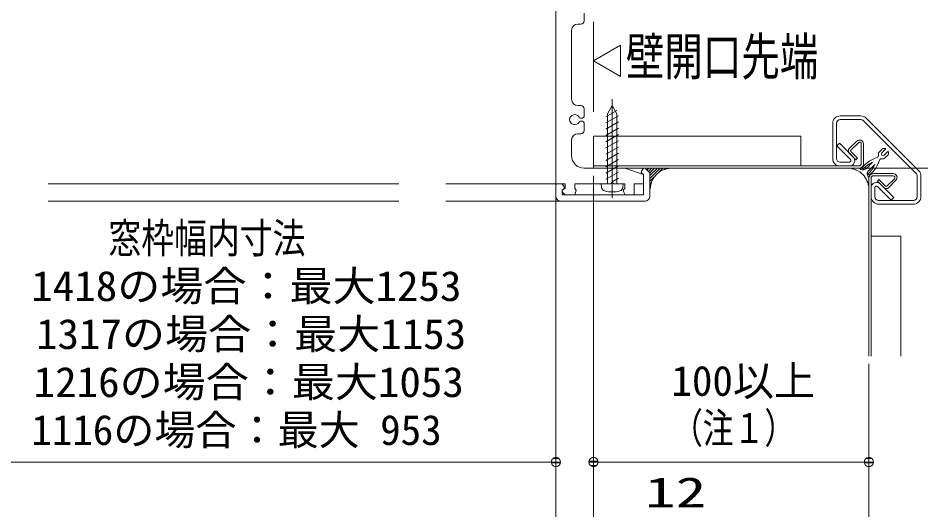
# Model space of a CAD drawing. Units: millimetres on the paper. Extents: x -305 to 305, y -152 to 152.
# Drawn here: x -207.1 to -149.4, y -114.3 to -82.9 of the extents above; entities that cross this region are included whole.
import ezdxf
from ezdxf.enums import TextEntityAlignment as Align

# ---------------------------------------------------------------- set-up
doc = ezdxf.new("R2010")
doc.units = ezdxf.units.MM
doc.linetypes.add('LONG_CHAIN', pattern=[21, 18, -1, 1, -1])
doc.linetypes.add('LONG_DOUBLE_CHAIN', pattern=[21.8, 18, -1, 0.6, -0.6, 0.6, -1])
doc.layers.add('0-1_RV', color=7, linetype='Continuous', lineweight=9)
doc.layers.add('0-3_0', color=7, linetype='Continuous', lineweight=9)
doc.styles.add('ＭＳ ゴシック', font='')
doc.styles.get('ＭＳ ゴシック').set_extended_font_data('MS Gothic')

# ---------------------------------------------------------------- blocks, each defined once
blk = doc.blocks.new('_DOTSMALL')
at = {"layer": '0-3_0'}
for p, q in [((0.0746, 0.1), (-0.0746, 0.1)), ((0.1223, -0.0248), (-0.1223, -0.0248))]:
    blk.add_line(p, q, dxfattribs=at)
for points in [[(0.125, 0), (0.124, 0.0157), (0.1211, 0.0311), (0.1162, 0.046), (0.1095, 0.0602), (0.1011, 0.0735), (0.0911, 0.0856), (0.0797, 0.0963), (0.067, 0.1055), (0.0532, 0.1131), (0.0386, 0.1189), (0.0234, 0.1228), (0.0078, 0.1248), (-0.0078, 0.1248), (-0.0234, 0.1228), (-0.0386, 0.1189), (-0.0532, 0.1131), (-0.067, 0.1055), (-0.0797, 0.0963), (-0.0911, 0.0856), (-0.1011, 0.0735), (-0.1095, 0.0602), (-0.1162, 0.046), (-0.1211, 0.0311), (-0.124, 0.0157), (-0.125, 0), (0, 0)], [(-0.125, 0), (-0.124, -0.0157), (-0.1211, -0.0311), (-0.1162, -0.046), (-0.1095, -0.0602), (-0.1011, -0.0735), (-0.0911, -0.0856), (-0.0797, -0.0963), (-0.067, -0.1055), (-0.0532, -0.1131), (-0.0386, -0.1189), (-0.0234, -0.1228), (-0.0078, -0.1248), (0.0078, -0.1248), (0.0234, -0.1228), (0.0386, -0.1189), (0.0532, -0.1131), (0.067, -0.1055), (0.0797, -0.0963), (0.0911, -0.0856), (0.1011, -0.0735), (0.1095, -0.0602), (0.1162, -0.046), (0.1211, -0.0311), (0.124, -0.0157), (0.125, 0), (0, 0)]]:
    blk.add_lwpolyline(points, close=True, dxfattribs=at)

msp = doc.modelspace()

# ---------------------------------------------------------------- linework, layer by layer
at = {"layer": '0-1_RV'}
for p, q in [((-172.718, -65.37), (-172.718, -93.51)), ((-170.918, -82.61), (-170.918, -83.11)), ((-171.318, -83.31), (-171.118, -83.31)), ((-171.718, -83.71), (-171.718, -88.11)), ((-171.318, -88.51), (-171.118, -88.51)), ((-170.918, -88.71), (-170.918, -89.21)), ((-169.518, -89.221), (-168.818, -88.817)), ((-169.418, -89.03), (-169.118, -88.51)), ((-169.118, -88.51), (-168.818, -89.03)), ((-171.148, -89.31), (-171.018, -89.31)), ((-169.518, -89.621), (-168.718, -89.159)), ((-169.418, -93.51), (-169.418, -89.03)), ((-168.818, -93.51), (-168.818, -89.03)), ((-154.553, -89.171), (-153.231, -89.171)), ((-154.552, -89.411), (-153.231, -89.411)), ((-152.892, -89.311), (-149.533, -92.671)), ((-171.148, -89.51), (-171.018, -89.51)), ((-170.918, -89.61), (-170.918, -90.11)), ((-169.518, -90.021), (-168.718, -89.559)), ((-169.518, -90.421), (-168.718, -89.959)), ((-155.032, -89.65), (-155.032, -91.89)), ((-154.792, -89.651), (-154.792, -91.89)), ((-153.062, -89.481), (-149.703, -92.84)), ((-171.318, -90.31), (-171.118, -90.31)), ((-157.063, -90.47), (-170.318, -90.47)), ((-170.318, -90.47), (-170.318, -92.51)), ((-169.518, -90.821), (-168.718, -90.359)), ((-157.063, -90.47), (-157.063, -92.37)), ((-171.718, -90.71), (-171.718, -91.71)), ((-169.518, -91.221), (-168.718, -90.759)), ((-154.599, -90.913), (-154.769, -91.083)), ((-153.892, -91.96), (-154.769, -91.083)), ((-153.723, -91.79), (-154.599, -90.913)), ((-153.49, -90.784), (-153.968, -91.262)), ((-153.391, -90.883), (-153.869, -91.361)), ((-153.203, -90.96), (-153.203, -92.21)), ((-153.063, -90.96), (-153.063, -92.211)), ((-169.518, -91.621), (-168.718, -91.159)), ((-169.518, -92.021), (-168.718, -91.559)), ((-153.968, -91.545), (-153.544, -91.969)), ((-153.869, -91.446), (-153.445, -91.87)), ((-152.112, -91.578), (-152.112, -91.722)), ((-152.083, -91.508), (-151.861, -91.286)), ((-151.886, -91.537), (-151.674, -91.325)), ((-151.79, -91.256), (-151.702, -91.256)), ((-151.744, -91.678), (-151.532, -91.466)), ((-151.715, -91.875), (-151.493, -91.653)), ((-151.464, -91.583), (-151.464, -91.494)), ((-169.518, -92.421), (-168.718, -91.959)), ((-153.933, -92.13), (-154.552, -92.13)), ((-153.445, -91.87), (-153.544, -91.969)), ((-152.88, -92.531), (-152.479, -92.13)), ((-152.738, -92.672), (-152.338, -92.272)), ((-152.169, -91.82), (-152.141, -91.792)), ((-152.027, -91.961), (-152, -91.934)), ((-151.786, -91.905), (-151.929, -91.905)), ((-170.918, -92.51), (-168.318, -92.51)), ((-153.363, -92.51), (-170.518, -92.51)), ((-153.363, -92.37), (-170.318, -92.37)), ((-169.518, -92.821), (-168.718, -92.359)), ((-169.518, -93.221), (-168.718, -92.759)), ((-168.318, -92.51), (-167.118, -92.91)), ((-167.118, -92.51), (-167.249, -92.692)), ((-167.118, -92.91), (-167.227, -92.831)), ((-167.118, -92.51), (-167.018, -92.51)), ((-167.018, -92.51), (-166.718, -92.81)), ((-166.98, -92.543), (-166.953, -92.516)), ((-166.883, -92.626), (-166.773, -92.516)), ((-166.787, -92.71), (-166.594, -92.516)), ((-166.718, -92.81), (-166.718, -94.31)), ((-166.712, -92.814), (-166.414, -92.516)), ((-166.685, -92.967), (-166.234, -92.516)), ((-166.685, -93.147), (-166.055, -92.516)), ((-166.131, -92.772), (-165.875, -92.516)), ((-165.77, -92.591), (-165.695, -92.516)), ((-165.536, -92.536), (-165.516, -92.516)), ((-153.933, -92.37), (-154.552, -92.37)), ((-153.788, -92.51), (-153.323, -92.51)), ((-151.168, -92.856), (-152.418, -92.856)), ((-170.318, -93.01), (-170.318, -116.353)), ((-169.118, -93.41), (-169.218, -93.51)), ((-169.118, -93.39), (-168.718, -93.159)), ((-169.118, -93.41), (-169.018, -93.51)), ((-167.118, -92.91), (-167.118, -93.51)), ((-167.118, -92.91), (-167.118, -94.21)), ((-166.685, -93.326), (-166.429, -93.07)), ((-166.685, -93.506), (-166.611, -93.431)), ((-152.718, -93.581), (-152.718, -93.115)), ((-152.718, -93.156), (-152.718, -104.51)), ((-152.578, -93.156), (-152.578, -104.51)), ((-151.168, -92.996), (-152.418, -92.996)), ((-152.077, -93.237), (-152.176, -93.336)), ((-151.752, -93.761), (-152.176, -93.336)), ((-151.653, -93.662), (-152.077, -93.237)), ((-151.09, -93.183), (-151.568, -93.662)), ((-150.991, -93.282), (-151.469, -93.761)), ((-149.632, -93.01), (-149.632, -94.331)), ((-149.392, -93.01), (-149.392, -94.331)), ((-182.756, -93.51), (-205.156, -93.51)), ((-172.718, -93.51), (-179.756, -93.51)), ((-172.718, -93.51), (-172.718, -112.283)), ((-172.718, -93.61), (-172.718, -94.31)), ((-172.318, -93.51), (-172.187, -93.692)), ((-172.318, -93.91), (-172.209, -93.831)), ((-172.318, -93.91), (-172.318, -94.21)), ((-172.118, -93.81), (-172.262, -93.88)), ((-171.518, -93.51), (-169.218, -93.51)), ((-171.518, -93.51), (-171.518, -93.81)), ((-171.518, -93.81), (-171.418, -93.91)), ((-171.418, -93.91), (-171.518, -94.21)), ((-169.798, -93.734), (-169.818, -93.51)), ((-169.018, -93.51), (-168.318, -93.51)), ((-168.437, -93.734), (-168.418, -93.51)), ((-168.318, -93.81), (-168.418, -93.91)), ((-168.318, -94.21), (-168.418, -93.91)), ((-168.318, -93.51), (-168.318, -93.81)), ((-167.718, -93.51), (-167.118, -93.51)), ((-167.718, -93.51), (-167.718, -94.21)), ((-166.685, -93.685), (-166.665, -93.665)), ((-152.578, -93.726), (-152.578, -94.331)), ((-152.338, -93.726), (-152.338, -94.331)), ((-152.167, -93.685), (-151.29, -94.562)), ((-182.756, -94.61), (-205.156, -94.61)), ((-172.398, -94.61), (-179.756, -94.61)), ((-172.418, -94.61), (-167.018, -94.61)), ((-172.318, -94.21), (-167.118, -94.21)), ((-172.118, -94.21), (-172.288, -94.041)), ((-172.118, -94.21), (-171.518, -94.21)), ((-168.318, -94.21), (-167.718, -94.21)), ((-149.872, -94.571), (-152.098, -94.571)), ((-172.718, -94.81), (-172.718, -116.353)), ((-149.872, -94.811), (-152.098, -94.811)), ((-150.678, -96.856), (-152.578, -96.856)), ((-150.678, -96.856), (-150.678, -104.51)), ((-152.718, -105.01), (-152.718, -119.296)), ((-152.718, -105.01), (-152.718, -112.283)), ((-172.718, -111.283), (-215.156, -111.283)), ((-152.718, -111.283), (-170.318, -111.283))]:
    msp.add_line(p, q, dxfattribs=at)
at = {"layer": '0-1_RV', "linetype": 'LONG_DOUBLE_CHAIN'}
for p, q in [((-170.318, -83.169), (-170.318, -88.91)), ((-153.336, -92.509), (-130.875, -92.51))]:
    msp.add_line(p, q, dxfattribs=at)
at = {"layer": '0-1_RV', "linetype": 'LONG_CHAIN'}
msp.add_line((-169.118, -88.11), (-169.118, -94.43), dxfattribs=at)
at = {"layer": '0-1_RV'}
for points in [[(-172.718, -93.51), (-172.118, -93.51), (-172.118, -93.81)], [(-151.997, -93.515), (-151.12, -94.392), (-151.29, -94.562)]]:
    msp.add_lwpolyline(points, dxfattribs=at)
for centre, radius, start, end in [((-171.318, -83.71), 0.4, 90, 180), ((-171.118, -83.11), 0.2, 270, 0), ((-171.318, -88.11), 0.4, 180, 270), ((-171.118, -88.71), 0.2, 0, 90), ((-171.518, -89.41), 0.32, 28.43689, 331.56311), ((-171.148, -89.21), 0.1, 208.43689, 270), ((-171.018, -89.21), 0.1, 270, 0), ((-154.552, -89.651), 0.48, 90.00001, 180), ((-154.552, -89.651), 0.24, 90.00001, 180), ((-153.231, -89.651), 0.48, 45, 90.00001), ((-153.231, -89.651), 0.24, 45, 90.00001), ((-171.148, -89.61), 0.1, 90, 151.56311), ((-171.018, -89.61), 0.1, 0, 90), ((-171.318, -90.71), 0.4, 90, 180), ((-171.118, -90.11), 0.2, 270, 0), ((-153.313, -90.96), 0.25, 359.99999, 135), ((-153.313, -90.96), 0.11, 359.99999, 135), ((-170.918, -91.71), 0.8, 180, 270), ((-153.827, -91.403), 0.2, 135, 225), ((-153.827, -91.403), 0.06, 135, 225), ((-152.212, -91.722), 0.1, 315, 0), ((-152.012, -91.578), 0.1, 134.99999, 179.99999), ((-151.815, -91.608), 0.1, 134.99999, 314.99999), ((-151.79, -91.356), 0.1, 89.99999, 135), ((-151.702, -91.296), 0.04, 315, 90), ((-151.504, -91.494), 0.04, 0, 135.00001), ((-151.564, -91.583), 0.1, 315, 0), ((-154.552, -91.89), 0.48, 180, 270), ((-154.552, -91.89), 0.24, 180, 270), ((-153.963, -92.03), 0.34, 270, 45), ((-153.963, -92.03), 0.1, 270, 45), ((-153.363, -92.21), 0.16, 270, 0.00001), ((-153.363, -92.21), 0.3, 270, 0.00001), ((-151.597, -93.736), 2, 106.61166, 140.85715), ((-151.652, -93.951), 2, 114.42689, 135.42683), ((-154.159, -91.445), 2, 314.57317, 335.5732), ((-153.944, -91.389), 2, 309.14285, 343.38814), ((-151.929, -92.005), 0.1, 89.99999, 135), ((-151.786, -91.805), 0.1, 270, 315.00001), ((-167.168, -92.75), 0.1, 144.15819, 233.97724), ((-165.356, -93.845), 1.329, 90, 180), ((-153.788, -92.53), 0.02, 89.99998, 270), ((-153.788, -92.95), 0.4, 57.45859, 90), ((-153.444, -92.411), 0.24, 237.45859, 248.92772), ((-153.962, -93.755), 1.2, 21.07228, 68.92772), ((-153.092, -92.319), 0.3, 219.69375, 315.00001), ((-153.188, -92.45), 0.02, 359.99999, 3.34829), ((-153.096, -92.495), 0.056, 157.5075, 294.47702), ((-152.526, -92.884), 0.3, 134.99999, 230.30627), ((-152.703, -92.889), 0.056, 155.52297, 292.4925), ((-152.418, -93.156), 0.3, 89.99999, 180), ((-151.168, -93.106), 0.25, 315, 90.00001), ((-149.872, -93.01), 0.24, 0, 45), ((-149.872, -93.01), 0.48, 0, 45), ((-152.618, -93.237), 0.24, 201.07228, 212.54141), ((-153.158, -93.581), 0.4, 0, 32.54141), ((-152.658, -92.98), 0.02, 86.65171, 90.00001), ((-152.418, -93.156), 0.16, 89.99999, 180), ((-152.238, -93.756), 0.34, 45, 180), ((-151.168, -93.106), 0.11, 315, 90.00001), ((-172.618, -93.61), 0.1, 90, 180), ((-172.218, -93.97), 0.1, 115.98923, 225.23973), ((-172.268, -93.75), 0.1, 306.02277, 35.84181), ((-169.539, -93.712), 0.26, 184.99945, 254.11897), ((-169.118, -92.23), 1.8, 254.11914, 285.8811), ((-168.696, -93.712), 0.26, 285.88176, 355.00043), ((-152.738, -93.581), 0.02, 179.99999, 0), ((-152.238, -93.756), 0.1, 45, 180), ((-151.611, -93.619), 0.2, 225, 315), ((-151.611, -93.619), 0.06, 225, 315), ((-172.418, -94.31), 0.3, 180, 270), ((-167.018, -94.31), 0.3, 270, 0), ((-152.098, -94.331), 0.48, 180, 270), ((-152.098, -94.331), 0.24, 180, 270), ((-149.872, -94.331), 0.48, 270, 360), ((-149.872, -94.331), 0.24, 270, 360)]:
    msp.add_arc(centre, radius, start, end, dxfattribs=at)
at = {"layer": '0-3_0'}
msp.add_lwpolyline([(-168.586, -86.647), (-170.318, -85.647), (-168.586, -84.647)], close=True, dxfattribs=at)

# ---------------------------------------------------------------- block references
at = {"layer": '0-1_RV', "xscale": 2.32, "yscale": 2.32}
for p in [(-172.718, -111.283), (-152.718, -111.283)]:
    msp.add_blockref('_DOTSMALL', p, dxfattribs=at)
at = {"layer": '0-1_RV', "xscale": 2.32, "yscale": 2.32, "rotation": 180}
msp.add_blockref('_DOTSMALL', (-170.318, -111.283), dxfattribs=at)

# ---------------------------------------------------------------- texts
at = {"layer": '0-1_RV', "style": 'ＭＳ ゴシック'}
for s, height, width, p in [('壁開口先端', 2.405, 0.75, (-168.247, -87.3)), ('窓枠幅内寸法\u3000', 1.924, 0.8, (-201.315, -98.518)), ('1418の場合：最大1253', 1.921, 1.05, (-206.235, -101.573)), ('1317の場合：最大1153', 1.921, 1.05, (-205.935, -104.64)), ('1216の場合：最大1053', 1.921, 1.05, (-206.085, -107.707)), ('（注１）', 1.924, 0.75, (-165.297, -110.653)), ('12', 1.921, 1.5, (-167.028, -114.753))]:
    msp.add_text(s, height=height, dxfattribs=dict(at, width=width)).set_placement(p, align=Align.BOTTOM_LEFT)
for s, p in [('100以上', (-165.333, -107.633)), ('1116の場合：最大 953', (-206.235, -110.773))]:
    msp.add_text(s, height=1.924, dxfattribs=at).set_placement(p, align=Align.BOTTOM_LEFT)

doc.saveas('drawing.dxf')
